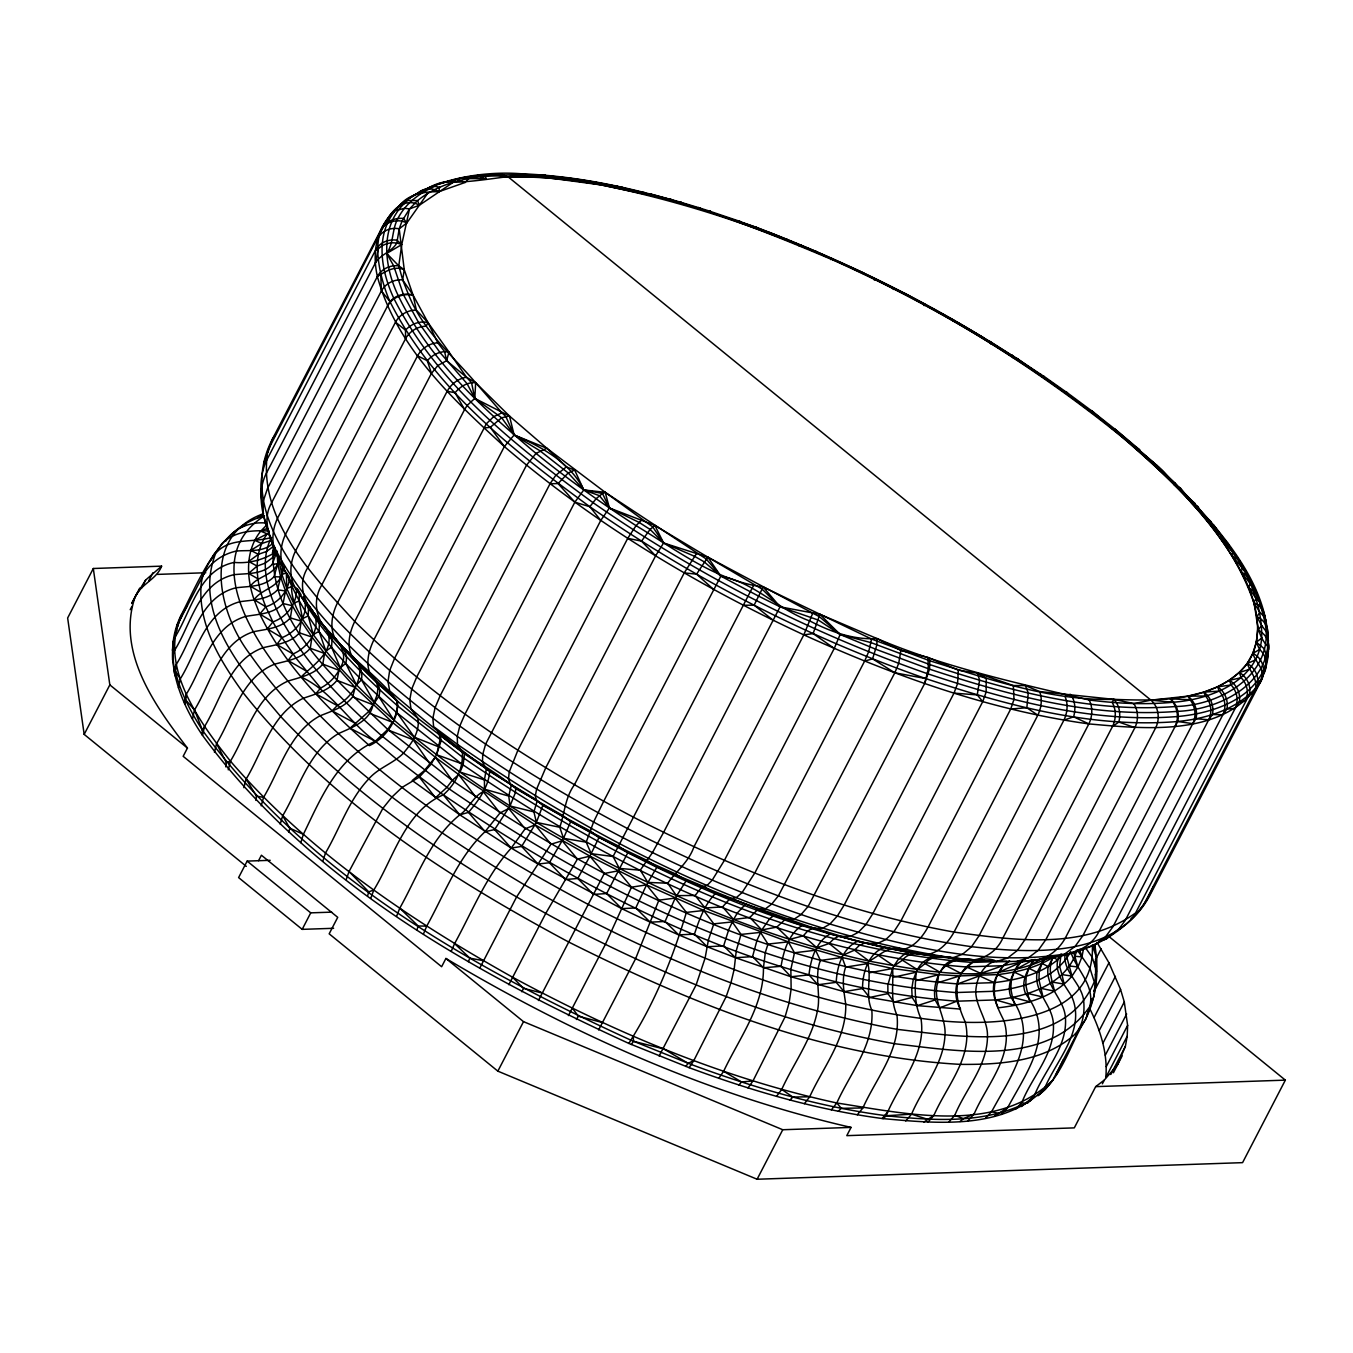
<?xml version="1.0" encoding="UTF-8"?>
<svg xmlns="http://www.w3.org/2000/svg" width="1353" height="1353" viewBox="0 0 1353 1353"><rect width="100%" height="100%" fill="white"/><g stroke="black" fill="none" stroke-linecap="round" stroke-linejoin="round"><path stroke-width="1.5" d="M1094.628 950.043L1094.645 944.36C1099.363 969.661 1096.911 996.163 1085.563 1019.418C1069.868 1044.516 1062.257 1076.92 1037.886 1095.71L1045.311 1089.317L1052.786 1080.168L1079.237 1029.143L1085.563 1019.418L1094.171 995.639L1096.556 957.772L1092.311 944.935C1096.167 1021.329 998.091 1025.946 943.819 1021.058C818.565 1008.577 699.704 960.782 588.234 904.43C477.913 845.828 370.35 776.25 287.935 681.1C252.656 639.563 199.838 556.776 264.478 515.848C218.949 527.907 200.379 577.866 181.065 615.327C161.328 654.869 179.019 700.6 202.003 734.594L202.51 735.356C307.926 879.349 469.542 970.473 628.891 1043.434L689.134 1067.669C751.591 1090.772 815.977 1109.731 882.139 1118.508L883.171 1118.627C936.817 1123.464 1002.945 1130.245 1044.431 1088.776C1056.304 1059.906 1086.273 1030.056 1071.779 996.586C1064.625 984.663 1051.416 969.441 1059.957 954.914M882.139 1118.508L887.839 1111.692C900.929 1081.96 926.467 1053.412 920.987 1018.657C914.121 1003.655 914.713 987.994 916.235 972.215C928.09 943.345 963.099 964.08 985.627 960.731C795.057 948.335 617.458 858.935 462.388 752.386L417.84 718.257L396.53 700.33C364.532 672.407 334.58 641.88 309.752 607.345M1041.539 1092.328L1052.786 1080.168C996.468 1134.677 905.901 1113.62 836.814 1102.983C722.992 1078.223 614.651 1032.525 512.516 977.187C409.046 919.228 308.383 851.595 230.433 761.147C197.724 720.016 152.179 657.981 187.407 605.62M741.918 223.414L738.941 221.148L757.832 227.913L756.276 227.456C874.427 273.661 988.772 332.161 1088.81 410.297L1092.412 411.38C1154.988 465.855 1225.886 521.277 1253.791 602.575C1257.394 617.78 1256.024 634.117 1267.457 646.024C1269.96 658.488 1264.835 671.189 1260.133 682.656C1223.653 737.486 1145.906 728.912 1088.861 723.906C989.72 710.257 894.604 675.993 803.817 634.861C696.694 584.986 594.238 523.611 504.365 446.558C452.342 399.05 396.395 346.774 377.369 276.502C359.188 193.885 459.174 168.854 520.99 173.759L521.954 173.776C630.684 178.292 733.901 218.036 832.974 260.013C950.922 312.881 1062.02 381.986 1159.183 467.377C1212.389 521.615 1293.603 598.618 1260.133 682.656L1150.287 894.57C1116.935 958.685 1032.711 953.527 971.589 946.694C850.699 929.629 735.795 883.661 627.555 828.577C520.144 771.87 416.335 704.473 332.686 615.547C291.859 569.528 239.092 503.688 272.241 439.454L382.087 227.541C395.955 202.899 421.815 187.932 448.638 181.403C468.087 174.977 488.23 174.436 508.356 177.04C539.441 176.262 570.476 179.492 601.053 184.904C794.177 224.141 975.141 317.414 1127.421 441.382C1171.072 479.216 1213.489 520.617 1241.276 571.862C1256.43 600.174 1267.068 639.005 1244.828 666.64C1212.305 702.427 1157.965 700.939 1113.739 699.349C1050.621 701.006 989.466 679.189 929.849 660.788L871.603 639.056L763.143 586.965C715.111 580.454 676.483 549.876 636.062 525.657C601.51 503.282 567.972 479.334 536.025 453.39C482.7 408.741 429.391 359.797 398.56 296.29C383.66 266.389 379.009 223.871 407.777 200.43L417.603 200.565C447.454 176.566 488.23 174.469 524.863 174.74L525.827 174.757C606.026 177.175 682.758 202.882 757.832 227.913C838.606 258.643 917.148 296.392 990.7 342.089L990.7 343.882M1095.135 961.509L1096.37 983.902L1093.917 991.309M289.441 576.987C289.271 590.635 278.65 602.812 265.831 606.77L259.793 614.042C284.84 666.133 326.749 707.67 369.42 745.621C385.757 738.061 399.321 719.136 397.427 701.108C379.314 677.43 353.522 660.754 334.546 637.618C317.82 625.458 310.75 603.658 321.608 585.274L431.455 373.36L437.814 365.547L446.659 360.693L448.976 351.983L428.022 322.623L413.071 295.089L402.67 279.902L398.78 265.848L401.74 244.589L409.502 208.92L417.603 200.565L419.329 205.25L406.83 222.974L399.203 228.809L396.835 243.05C391.575 252.047 380.683 254.212 375.441 262.854L265.594 474.768C255.734 496.213 264.139 520.059 271.209 541.014C282.777 573.892 304.137 602.051 326.141 628.621C337.455 650.116 313.592 664.509 301.059 676.99C331.502 690.859 348.584 721.927 375.305 741.258L396.615 759.202L441.179 793.332C594.17 898.595 769.045 986.658 956.774 1001.203L994.759 999.952C1027.096 996.806 1066.807 984.612 1077.123 949.823L1090.044 968.562L1094.239 981.872C1063.526 1054.951 959.192 1036.483 897.14 1029.345C765.054 1005.127 640.172 950.753 523.983 884.574C421.679 823.267 319.443 753.333 250.051 654.395C218.205 612.943 200.295 536.278 263.598 513.616L257.425 518.013M1067.027 953.594L1066.976 957.789L1072.016 976.071C1053.902 997.516 1024.965 1004.67 998.243 1007.816C990.751 992.324 993.829 970.744 1008.949 961.154M1049.64 957.417C993.542 984.815 927.837 971.995 869.116 961.12C782.169 941.637 698.824 908.353 619.353 868.406C539.035 827.275 462.049 778.787 393.605 719.762C364.261 693.954 336.39 666.166 313.236 634.591C301.871 618.558 289.052 601.611 291.927 580.775M1065.031 954.186C1062.849 972.706 1082.671 983.952 1083.787 1002.032C1084.802 1015.122 1082.197 1029.616 1070.883 1037.751C1039.983 1062.308 998.226 1064.693 960.342 1064.371C822.184 1056.828 691.079 1003.385 568.734 942.043C448.08 877.437 328.83 801.111 242.999 692.567C220.911 661.786 198.756 626.287 201.005 586.881C201.614 569.765 213.097 557.098 221.993 543.568C234.593 531.205 252.571 529.97 269.247 531.086M313.118 612.165L314.167 613.044C321.151 629.483 308.027 647.749 292.941 653.989L276.807 644.502L281.931 637.652C290.912 634.168 298.353 627.369 302.48 618.642L299.131 600.969L299.317 593.341L296.425 587.997C297.711 603.015 286.836 617.171 272.866 621.89L267.37 628.976L281.931 637.652L296.138 658.336L320.661 688.034L315.773 693.801L337.218 705.573C349.581 698.385 359.492 685.261 359.932 670.598C359.543 664.272 355.179 659.774 351.323 655.173C346.808 644.028 349.75 631.902 354.74 621.45L464.586 409.536L467.275 405.325L474.802 398.391L475.664 382.73C451.192 354.283 422.88 330.42 408.555 294.683L402.67 279.902L404.259 269.737L399.203 228.809L401.976 221.216L409.502 208.92L419.329 205.25L453.238 182.3C477.169 181.691 500.931 176.905 524.863 174.74L529.344 177.023L546.544 175.907L551.872 178.325L601.053 184.904L672.526 199.923L650.083 193.834L654.869 196.659M1062.409 954.947L1057.522 959.852L1053.141 957.264L1048.203 966.583C1044.584 986.134 1064.439 998.954 1065.437 1017.828C1067.568 1047.323 1044.195 1070.308 1034.115 1096.234L1027.603 1103.135M994.32 960.241C965.788 952.055 946.508 986.168 960.562 1009.101L917.385 1005.634L869.539 997.465L862.554 988.569C862.419 973.128 868.102 953.764 883.763 947.641L933.367 956.47M314.167 613.044L317.363 617.391L319.393 623.97L319.054 631.327L313.236 634.591L308.213 615.903L308.467 608.41L306.843 603.32M397.697 207.905C407.507 193.8 423.371 191.652 438.93 191.686L439.522 187.221L434.787 186.376C419.819 192.836 405.968 203.102 398.272 217.799C391.727 228.911 394.078 242.711 386.704 253.434L393.655 265.78L403.515 294.903L418.517 322.42L439.894 352.389L467.14 383.778L474.802 398.391L501.675 417.773L514.14 435.006L539.813 450.684L568.209 472.941L583.769 489.955L599.379 495.655L609.408 507.967L639.022 522.359L650.1 529.429L663.596 542.976L694.393 556.235L704.152 561.833L720.845 576.141L758.678 596.166L780.055 606.837L819.867 614.279L877.032 638.582L900.895 650.404L898.696 663.393L894.823 672.796L778.398 895.821L771.751 904.058L765.629 908.709L757.494 909.74L749.833 917.469L733.563 919.448L728.692 929.731L723.652 945.882L735.474 957.721L790.964 976.765L844.137 991.664L869.539 997.465L887.906 993.609L893.995 1002.133L912.142 997.398L917.385 1005.634L935.143 999.935C933.029 987.808 936.631 975.124 944.479 965.687C952.969 955.404 966.702 960.512 977.999 960.258M1089.994 1009.135C1100.429 1030.208 1107.938 1053.699 1105.807 1077.462L1127.201 1036.212L1127.624 1025.388L1124.292 1001.964L1120.555 989.415L1108.953 962.812L1097.063 942.449M1047.831 957.163L1043.248 960.918L1037.142 972.266C1033.354 991.749 1052.651 1005.093 1053.378 1024.001C1055.171 1053.513 1032.051 1076.548 1021.853 1102.526L1015.41 1109.375M263.057 506.614C259.641 492.221 260.047 475.901 265.729 462.033L375.576 250.119C379.635 242.542 388.717 238.737 397.038 240.242L401.74 244.589L386.704 253.434L398.78 265.848L404.259 269.737L413.071 295.089L416.386 310.141L428.022 322.623L437.797 342.799L444.579 351.611L446.659 360.693L466.497 377.25L475.664 382.73L509.489 416.031L514.14 435.006L504.365 446.558L394.518 658.471L389.664 670.581L387.99 681.692L389.664 690.859C422.373 718.917 455.217 745.757 489.668 771.464C488.585 787.175 478.336 800.807 468.442 812.409L459.8 814.844C430.288 838.691 417.756 876.186 399.761 908.184L396.683 916.099M281.931 637.652L272.866 621.89L259.793 614.042L254.11 599.751C261.501 589.045 277.416 588.098 281.914 574.484L286.379 572.826C307.672 629.382 352.558 672.864 396.53 712.507L461.001 763.464C610.744 866.478 781.916 952.681 965.653 966.905L1002.827 965.704L1033.168 959.903C1027.722 970.591 1020.162 981.618 1025.76 994.032C1056.49 1033.489 1027.384 1070.815 1007.714 1107.6L1001.355 1114.432M265.831 606.77C256.241 583.938 251.962 555.288 267.184 533.826L260.706 531.188C245.164 550.485 246.347 577.494 254.11 599.751L265.831 606.77L272.866 621.89M172.541 659.926L172.964 642.455L174.571 637.906C191.314 611.556 198.417 569.867 234.137 562.425C249.933 563.795 264.173 559.533 276.993 551.297L272.071 558.011L265.256 563.102L257.121 566.095L248.681 561.444L258.389 554.324L266.507 551.483L273.323 546.494C267.793 623.327 337.895 680.999 387.753 729.453L452.223 780.41C601.967 883.424 773.121 969.627 956.859 983.851L994.049 982.633C1016.458 980.062 1039.831 974.65 1057.522 959.852M282.523 563.964L281.914 574.484L286.785 588.521L293.652 603.269L299.131 600.969M431.455 373.36L427.311 360.727C432.571 354.587 440.79 350.444 448.976 351.983L466.497 377.25L471.554 382.696L474.802 398.391L509.489 416.031L546.866 448.266L605.214 492.323L706.232 558.992L720.845 576.141C755.092 582.686 778.093 609.713 810.058 621.078C830.81 631.8 853.337 640.003 877.032 638.582C945.206 667.435 1017.524 683.265 1089.182 699.991C1116.918 703.492 1145.01 704.913 1172.882 702.258C1210.36 699.569 1258.205 681.388 1261.689 638.075C1262.873 585.105 1227.222 538.629 1191.519 503.012L1192.23 501.067L1158.523 467.106L1115.21 429.375L1112.454 428.918M1268.471 641.221L1265.681 619.945L1263.381 615.835L1259.44 601.645L1248.701 576.852L1239.077 560.108L1231.856 555.457L1232.583 552.109L1220.372 538.46L1220.93 535.517L1206.91 520.939L1207.468 518.487L1210.377 520.922L1212.237 524.22L1192.23 501.067L1174.286 484.746L1175.317 483.376L1155.31 466.244L1156.781 465.466L1160.603 470.235M1268.522 650.742L1267.169 658.573M863.502 274.118L863.569 272.9L815.622 251.354L769.688 232.547L767.827 233.409M174.452 673.49L172.812 655.173L174.419 650.641C191.179 624.105 198.451 582.754 233.984 574.687C247.092 573.249 262.228 574.754 272.241 564.387L277.788 563.694L279.073 561.224L278.803 557.098M177.581 626.693L181.065 615.327M174.977 675.823L176.364 664.289C193.107 637.551 200.548 596.588 235.862 587.828C248.969 586.103 264.072 587.134 273.982 576.699L277.788 563.694L277.128 553.36M320.661 688.034C329.202 683.62 336.119 676.466 340.296 667.824L331.586 647.191L332.026 639.952L330.166 633.576L319.426 620.351M382.087 227.541C388.429 221.013 398.56 218.645 406.83 222.974L403.363 218.357C362.621 216.717 380.294 280.95 390.239 302.142C433.958 388.785 513.142 450.549 589.84 506.715C693.294 578.78 806.54 636.925 925.57 678.513L926.72 678.918C1007.072 705.42 1091.465 728.404 1176.839 721.589C1207.806 718.595 1240.752 708.515 1260.133 682.656C1266.493 672.813 1263.99 658.657 1252.844 653.398L1256.345 642.185L1257.681 629.94L1261.825 625.695L1256.819 616.697L1259.947 612.469L1253.791 602.575L1256.058 598.415L1248.599 587.591L1250.189 583.633L1241.276 571.862L1242.342 568.175L1231.856 555.457M1266.543 627.623L1265.681 619.945M1264.615 619.843C1265.782 612.385 1260.607 605.214 1253.791 602.575M178.444 687.899L180.355 678.766C197.132 651.858 204.709 611.285 239.718 601.764C252.791 599.717 267.826 600.258 277.602 589.773L280.629 576.953L277.788 563.694C272.477 575.921 257.611 576.04 250.356 586.187L260.841 592.394M887.906 993.609L887.856 985.052L892.574 968.511L893.859 966.025L902.451 960.224L917.52 969.729L924.978 963.59L939.963 972.198C948.165 960.579 961.594 956.334 975.31 960.309C1001.051 962.203 1027.079 962.254 1052.566 957.653C1088.488 951.497 1122.618 934.365 1143.945 904.278L1253.791 692.364C1261.639 683.214 1257.427 668.805 1247.195 663.528L1252.844 653.398L1259.542 649.508C1266.814 655.495 1268.116 666.234 1263.533 674.284M1023.477 959.953L1018.775 963.353C1012.805 973.805 1006.108 985.221 1011.063 997.567C1040.271 1037.531 1011.351 1074.722 991.783 1111.439L985.508 1118.238M184.465 703.053L186.426 694.004C203.187 666.928 210.916 626.811 245.553 616.444C258.558 614.076 273.458 614.059 283.065 603.523L285.5 590.99L280.629 576.953L273.982 576.699M184.921 704.05L186.426 694.004M383.474 226.526L267.945 450.245C256.36 518.656 312.458 575.143 354.74 621.45C436.021 701.564 532.794 764.276 633.458 817.178C734.713 868.947 841.752 911.854 954.051 932.082C1013.701 940.149 1083.533 950.601 1135.607 912.903L1249.546 694.14C1251.204 685.667 1246.79 676.804 1239.399 672.492L1229.522 680.288L1217.615 686.834L1203.73 692.127L1187.934 696.119L1150.963 700.161L1133.865 703.594L1113.739 699.349L1039.662 691.552L1025.32 685.582L1013.363 685.548L977.644 673.236L958.33 670.124L927.955 657.473L900.895 650.404M172.44 650.404L173.776 641.39M862.554 988.569L844.137 991.664L836.205 982.329C836.915 967.006 842.344 948.25 857.413 941.384L909.131 952.681L956.368 959.006M192.498 718.9L194.494 709.936C211.271 682.69 219.152 643.081 253.315 631.783C266.237 629.06 280.95 628.485 290.354 617.898L292.366 605.738L285.5 590.99L277.602 589.773M345.742 663.376L340.296 667.824C349.937 652.636 336.593 638.768 326.141 628.621C335.443 646.7 365.259 656.746 361.488 679.832L356.448 684.939L345.742 663.376C348.888 652.856 340.871 644.84 334.546 637.618C329.642 626.371 332.178 613.907 337.303 603.201L447.15 391.288C451.124 384.083 458.244 378.451 466.497 377.25M1239.28 702.241C1240.955 693.768 1236.828 684.804 1229.522 680.288L1241.124 677.752C1247.162 683.688 1249.293 693.294 1245.453 700.989L1239.28 702.241L1235.12 708.448L1125.273 920.361L1117.223 931.304M1048.203 966.583L1041.962 963.404L1039.273 971.319L1038.935 979.893L1040.981 988.383L1054.494 991.14C1051.991 980.029 1047.222 968.19 1053.141 957.264C1036.483 967.767 1016.966 972.283 997.618 974.617C987.927 989.601 997.144 1006.97 1004.044 1020.906C1014.53 1055.34 986.692 1084.616 974.109 1114.026L967.936 1120.825M1226.9 709.057C1228.609 700.617 1224.786 691.569 1217.615 686.834L1231.112 684.99C1236.997 691.112 1238.959 700.736 1235.12 708.448L1226.9 709.057L1222.858 714.739L1113.012 926.636L1105.012 937.561L1094.188 945.273L1083.33 948.538M202.003 734.594L202.409 730.146L204.557 726.493C221.351 699.095 229.367 660.01 263.006 647.732C275.775 644.637 290.252 643.453 299.436 632.849L301.212 621.128L292.366 605.738L283.065 603.523M202.51 735.356L204.557 726.493M1212.44 714.553C1214.199 706.181 1210.749 697.066 1203.73 692.127L1219.205 691.095C1224.939 697.387 1226.681 707.027 1222.858 714.739L1212.44 714.553L1208.719 719.796L1098.89 931.71C1088.962 951.345 1065.132 956.182 1045.311 957.298M214.45 752.369L216.565 743.592C233.342 716.041 241.544 677.515 274.574 664.188C287.157 660.721 301.33 658.894 310.277 648.273L311.968 637.06L301.212 621.128L290.354 617.898M1196.018 718.714C1197.828 710.426 1194.784 701.26 1187.934 696.119L1205.489 696.017C1211.036 702.495 1212.542 712.101 1208.719 719.796L1196.018 718.714L1192.788 723.635L1082.941 935.549L1075.077 946.44L1064.642 954.034C985.458 966.431 905.529 946.305 829.93 924.031C737.453 894.807 648.78 854.217 564.793 805.847C487.266 760.487 412.834 708.651 348.871 645.28C323.232 619.234 299.148 591.244 280.984 559.398C271.429 542.333 260.689 522.004 271.53 502.893L381.377 290.98C385.47 283.42 394.197 279.107 402.67 279.902M225.833 766.914L226.323 762.585L216.565 743.592M836.205 982.329L817.905 984.764L808.993 974.887C810.565 959.717 815.808 941.587 830.218 933.959L883.763 947.641M228.251 769.84L230.433 761.147C247.21 733.461 255.599 695.51 287.935 681.1C300.298 677.227 314.133 674.741 322.792 664.12L324.585 653.482L311.968 637.06L299.436 632.849M1009.998 980.299L997.618 974.617L959.801 975.902C953.561 991.478 958.651 1007.748 965.332 1022.225C973.484 1056.896 946.728 1085.799 933.891 1115.396L927.938 1122.178M1261.825 625.695L1267.609 633.424C1273.444 683.299 1219.493 709.919 1177.009 711.39C1092.514 718.122 1009 695.391 929.494 669.143L875.915 649.305L840.145 634.489L819.478 616.731L707.822 557.148L663.596 542.976L652.721 526.909L605.214 492.323L602.491 493.456L583.769 489.955L574.67 470.066L566.332 466.937L555.762 475.326L550.045 483.748L440.199 695.662L435.125 707.568L432.859 718.223L433.62 726.629L457.5 744.404L462.388 752.386C463.284 768.808 455.606 784.047 443.31 794.871C405.037 810.988 393.672 857.768 373.834 889.97L370.874 897.969M871.603 639.056L868.677 651.74L864.635 661.093L754.788 873.006L742.087 892.557L736.573 897.428L729.656 898.95L722.587 906.899L705.065 907.998L695.154 895.466L676.432 895.635L667.689 883.221L647.816 882.41L640.273 870.216L619.353 868.406L613.061 856.517L591.21 853.675L586.187 842.175L593.561 822.066L603.675 801.297L720.845 576.141L707.822 557.148L654.886 525.421L609.408 507.967L602.491 493.456L596.081 498.733L589.84 506.715L574.839 502.183L558.062 483.562L550.045 483.748M310.277 648.273L324.585 653.482L355.162 687.409L392.319 722.231L387.753 729.453L375.305 741.258L350.038 728.202L368.32 711.915L378.739 696.491C382.155 687.07 375.474 679.527 369.724 672.948C365.648 661.888 369.014 650.133 373.851 639.901L486.37 423.743L493.693 416.639L501.963 412.851L505.751 416.352L514.14 435.006C541.369 446.744 570.171 462.269 583.769 489.955L605.214 492.323L609.408 507.967L600.783 520.398L485.659 744.082L482.75 754.264L482.48 761.942L486.319 769.197L484.425 779.903L484.509 789.188L508.762 796.071L510.013 805.982L494.572 829.609L485.084 831.638C457.737 857.498 444.63 893.91 426.736 926.095L423.489 933.908M346.199 879.619L349.04 871.535L382.899 808.316L392.049 796.951L402.129 787.378L419.312 777.096L430.829 764.513L436.579 754.737L439.962 740.429L439.522 735.372L437.323 732.108C460.764 754.162 491.291 767.574 515.797 788.681L515.256 793.027L510.013 805.982L533.911 811.885L536.397 822.387L521.615 846.42L511.214 848.06C486.217 875.865 472.349 911.262 454.591 943.616L451.209 951.328M1177.685 721.504C1179.545 713.319 1176.941 704.135 1170.311 698.791L1190.031 699.738C1195.342 706.384 1196.576 715.974 1192.788 723.635L1177.685 721.504L1065.268 938.136C1058.486 950.195 1045.937 960.765 1031.476 959.92M243.861 787.683L246.128 779.091C262.905 751.253 271.496 713.927 303.055 698.368C315.148 694.072 328.593 690.909 336.965 680.322L339.011 670.293L322.792 664.12M937.578 982.785L938.678 974.684L959.801 975.902L937.578 982.785C932.352 1001.051 946.474 1017.202 944.969 1035.451C943.413 1064.777 922.543 1088.066 911.55 1114.179L905.715 1120.977M255.869 800.401L256.495 796.207L246.128 779.091M261.197 805.813L263.581 797.323C280.325 769.35 289.17 732.666 319.832 715.923C331.586 711.086 344.643 707.382 352.71 696.778L355.162 687.409L336.965 680.322M808.993 974.887L790.964 976.765L781.07 966.313C783.472 951.277 788.63 933.841 802.295 925.367L816.028 928.412L857.413 941.384M280.206 824.163L282.676 815.774C299.368 787.649 308.535 751.659 338.233 733.698C351.712 727.542 369.859 721.437 372.971 704.761L352.71 696.778M1112.555 726.392L1118.83 722.079C1120.825 714.299 1119.624 705.217 1113.739 699.349L1112.183 702.41C1116.343 709.699 1116.208 718.917 1112.555 726.392L1002.725 938.305C993.948 957.755 972.046 964.554 952.478 957.907C942.94 956.892 931.76 954.964 924.978 963.59M131.698 603.506L135.131 596.91C116.087 652.214 155.409 706.3 187.441 748.057L183.162 756.31L441.636 966.718L445.915 958.465C571.93 1033.523 707.67 1094.662 851.071 1127.404L846.792 1135.657L1074.299 1127.878L1095.676 1086.628L1104.319 1080.066L1117.578 1064.676L1125.375 1046.376L1127.201 1036.212M369.961 713.437L392.319 722.231L435.294 757.223L458.701 774.542L535.111 824.873L589.925 856.145L646.531 884.879L703.78 910.484L788.325 941.857L842.124 957.501L892.574 968.511C893.741 984.105 889.97 999.85 896.954 1015.071C900.963 1049.776 876.101 1078.155 862.893 1107.955L857.312 1114.787M288.95 832.18L289.711 828.121L282.676 815.774M924.657 683.502L928.344 668.754L927.955 657.473L929.849 660.788L929.494 669.143L924.657 683.502L808.113 906.476L801.077 914.56L794.363 919.008L785.011 919.6L776.757 927.126L761.79 929.934L757.004 940.234L752.572 956.622L763.447 967.75C763.87 1006.074 739.245 1038.174 723.635 1071.288L718.815 1078.307M1083.702 947.641L1081.96 956.859L1077.952 966.955L1072.016 976.071L1061.919 974.6L1059.602 966.296L1061.073 953.899M1091.702 998.818L1089.858 1008.645L1087.017 1014.107M1265.156 667.942L1261.503 677.498M1267.017 658.048L1268.184 651.909M375.441 262.854L378.18 249.003C384.151 242.762 393.892 241.122 401.74 244.589M300.789 842.665L303.36 834.344C320.932 798.371 336.66 758.729 375.305 741.258M804.409 1103.693L809.703 1096.793C823.216 1066.908 846.589 1038.8 845.743 1004.315C844.018 991.986 841.397 979.234 845.659 967.091L867.831 963.59C871.789 978.794 864.838 994.861 871.839 1010.285C874.292 1044.905 850.158 1073.132 836.814 1102.983L831.368 1109.849M1063.898 720.168L1073.622 716.819C1075.703 709.344 1075.483 700.499 1070.291 694.309L1064.963 696.372C1068.329 703.932 1067.466 712.828 1063.898 720.168L954.051 932.082C948.385 942.178 940.183 951.582 928.446 954.322C919.313 953.239 908.709 951.835 902.451 960.224M489.668 771.464L536.278 799.691L542.824 805.492L536.397 822.387L559.77 827.292L563.508 838.319L549.386 862.74L538.054 864.043L511.214 848.06L459.8 814.844L412.242 780.478L424.335 770.584L435.294 757.223L452.223 780.41L446.913 787.361L435.497 797.763L419.312 777.096M322.809 861.168L325.515 852.965C339.992 828.307 348.905 799.758 368.946 778.702C378.485 767.895 392.793 763.65 402.94 753.689C411.177 744.082 420.394 731.669 417.84 718.257L410.974 708.769L409.756 699.975L411.718 689.1L416.673 677.092L526.52 465.178L536.025 453.39L546.866 448.266L566.332 466.937M174.571 637.906L172.727 645.618L174.419 650.641M776.757 927.126L789.611 939.388L803.259 935.819L816.857 947.76L829.186 943.498L843.409 955.015L854.436 950.161L869.116 961.12C880.279 955.336 889.141 944.293 903.33 949.518C914.729 946.491 922.408 936.969 927.972 927.109L1037.819 715.196L1026.859 707.754L1028.263 692.939L1025.32 685.582M748.006 1087.897L752.995 1080.912L785.112 1016.796L789.12 1002.759L791.133 989.026L790.862 969.425L794.465 952.766L815.571 950.229L820.408 960.444C814.032 976.866 821.17 994.32 817.364 1011.131C811.715 1039.645 793.534 1063.39 781.73 1089.436L776.588 1096.37M367.661 895.652L368.743 891.847L373.834 889.97M982.735 701.649L977.255 694.901L979.572 680.339L977.644 673.236L986.219 678.394L986.151 692.076L982.735 701.649L872.888 913.563L865.937 924.539L858.174 932.403L850.293 936.479L838.572 936.344L833.837 938.779L829.186 943.498M812.578 613.586L803.817 634.861L693.971 846.775C688.762 861.912 676.432 871.044 667.689 883.221M752.572 956.622L735.474 957.721L707.179 946.745L694.444 934.145C699.213 919.634 704.71 904.278 715.669 893.217L830.218 933.959M568.412 1015.596L605.349 944.445L631.496 887.162L646.531 884.879L658.894 900.168L675.147 898.104L686.377 912.412L703.78 910.484L713.809 923.845L732.277 921.934L741.038 934.416L760.521 932.403L767.98 944.073L765.341 952.411L763.447 967.75L781.07 966.313M515.797 788.681L563.136 815.673L570.611 821.795L563.508 838.319L586.187 842.175M508.762 796.071L511.18 785.704L508.44 779.193L509.252 771.87L517.895 750.222L627.741 538.308L636.062 525.657L641.745 519.907M267.894 452.511L272.241 439.454L275.403 434.601M1095.287 974.904L1096.522 971.217M284.502 566.789L281.914 574.484L279.073 561.224M416.978 929.663L418.246 926.01L399.761 908.184M741.038 934.416L736.269 950.685L734.138 969.458L730.941 982.785L726.189 996.569L693.801 1060.6L689.134 1067.669M176.364 664.289L174.757 668.805C179.661 690.909 190.283 711.204 202.409 730.146L202.916 730.924C308.755 875.476 471.013 966.972 631.005 1040.22L691.484 1064.574C754.213 1087.761 818.853 1106.788 885.268 1115.599L886.3 1115.735C934.5 1120.774 987.369 1124.444 1031.324 1100.158M269.822 540.845C258.592 568.48 270.16 598.922 283.69 623.496C308.653 667.012 344.575 702.985 381.901 735.981L446.913 787.361C597.925 891.255 770.534 978.185 955.827 992.544L993.322 991.309C1022.259 988.096 1055.78 979.217 1070.713 951.649C1076.481 970.202 1094.949 984.815 1089.892 1006.378C1047.831 1067.737 957.45 1050.892 894.536 1043.721C782.711 1023.595 676.145 980.857 575.329 929.325C467.918 872.617 364.109 805.221 280.46 716.278C243.641 672.745 192.041 614.414 215.685 553.242C230.382 536.701 252.977 543.365 271.463 537.378L269.822 540.845L261.755 543.551L250.762 550.4L258.389 554.324M177.767 623.445L174.875 635.521L176.82 630.109M272.241 564.387L276.993 551.297M533.911 811.885L536.887 801.872L535.281 796.071L536.634 789.087L545.766 767.743L655.613 555.829L663.596 542.976L654.886 525.421L650.1 529.429L641.508 541.149L627.741 538.308M723.652 945.882L707.179 946.745L678.699 934.872L665.101 921.478L675.147 898.104L686.326 880.532C725.326 895.128 762.991 912.091 802.295 925.367M924.15 305.643L924.606 303.884L923.879 304.763M1175.114 726.223C1179.748 717.141 1177.009 706.08 1170.311 698.791M713.809 923.845L708.431 939.878L705.082 958.178L696.135 984.899L659.114 1056.033M893.859 289.052L894.248 288.003L893.234 289.474M883.171 1118.627L886.3 1115.735L887.839 1111.692M299.317 593.341C324.28 636.857 360.202 672.83 397.528 705.826L462.54 757.223C613.552 861.117 786.161 948.03 971.454 962.389L978.912 960.275L996.823 961.476L1007.748 957.924L1017.439 950.381L1025.067 939.523L1134.913 727.61C1138.583 720.067 1138.363 710.731 1133.865 703.594M864.635 661.093L872.584 658.86L876.862 644.958L877.032 638.582M263.632 463.233L267.184 454.304M583.769 489.955L574.839 502.183L464.992 714.096L459.817 725.935L457.246 736.353L457.5 744.404C605.383 847.638 772.986 930.001 952.478 957.907L962.49 954.288L971.589 946.694L979.014 935.819L1088.861 723.906C1092.463 716.498 1092.953 707.433 1089.182 699.991M1063.407 1059.67L1056.304 1074.4L1057.978 1070.883M1153.855 885.589C1148.798 897.851 1141.053 910.163 1131.007 918.721M686.377 912.412C673.49 955.59 657 997.482 633.238 1036.212L628.891 1043.434M468.392 961.679L469.863 958.144L454.591 943.616M1037.819 715.196C1041.336 707.923 1042.554 699.23 1039.662 691.552M559.77 827.292C564.675 813.119 565.03 797.78 574.399 784.791L684.246 572.894L696.575 553.462M854.436 950.161L859.307 945.493L864.381 943.142L877.234 943.565L885.691 939.642L893.792 931.879L900.878 920.919L1010.725 709.006L1013.989 699.4L1013.363 685.548M479.689 968.291L516.525 897.09L550.975 844.221L562.222 840.788L577.41 859.121L589.925 856.145L598.99 837.541L590.584 831.148L542.824 805.492M521.615 846.42L538.054 864.043L621.687 908.641L635.775 907.931L646.531 884.879L657 866.985L703.763 886.503L715.669 893.217M803.259 935.819L807.69 931.033L812.071 928.479L822.624 928.276L829.93 924.031L837.338 916.049L844.171 905.039L954 693.125L957.569 683.603L958.33 670.124M658.894 900.168L635.572 958.787L598.618 1029.937M803.817 634.861L813.136 633.576L819.867 614.279L840.145 634.489L871.18 642.675L929.985 664.644C1008.831 690.656 1091.651 713.2 1175.436 706.52C1223.416 705.522 1279.701 670.953 1263.381 615.835L1259.947 612.469M272.359 552.887L274.879 547.288M508.813 984.713L545.682 913.512L577.41 859.121M695.154 895.466L701.632 887.264L707.315 885.234L712.236 880.093L724.413 860.339L834.26 648.425L840.145 634.489L818.514 620.148L780.055 606.837L762.128 589.13L707.822 557.148L696.592 574.162L684.246 572.894M521.835 991.766L523.51 988.35L512.516 977.187M549.386 862.74L565.503 879.518L577.782 878.486L593.426 894.401L606.618 893.572L627.843 852.627L675.215 873.784L686.326 880.532M640.273 870.216L652.467 852.593L663.596 832.366L780.055 606.837L763.143 586.965L754.128 605.163L743.304 605.265M161.616 566.146L145.667 580.031L135.435 596.352C141.49 583.718 156.745 579.169 161.616 566.146L93.306 568.497L67.65 618L84.174 734.391L246.314 866.377M130.209 609.696L131.917 606.398M141.405 588.284L145.667 580.031M148.695 580.961L152.974 572.708M84.174 734.391L109.83 684.889L93.306 568.497M176.786 626.118L206.299 569.173M211.017 560.057L213.842 554.595L218.019 550.282M385.504 223.448C390.628 210.645 404.953 196.675 419.329 205.25L427.633 193.327M398.78 265.848C390.341 264.799 381.461 268.926 377.369 276.502L267.522 488.416L263.209 501.253L263.159 514.529L267.353 527.078M387.432 306.218C392.252 297.102 403.262 293.161 413.071 295.089C403.414 292.011 391.254 296.476 387.432 306.218L277.585 518.131C271.615 530.731 270.549 546.984 279.276 558.552M416.386 310.141C407.896 309.938 399.592 314.674 395.516 322.149L285.669 534.063C279.361 547.119 278.346 564.522 288.629 575.82M405.562 338.707L405.511 330.183C411.024 323.976 419.819 320.509 428.022 322.623L426.144 326.208C417.671 326.31 409.621 331.282 405.562 338.707L295.732 550.603C288.646 564.607 288.561 583.329 300.637 594.61M437.797 342.799C429.375 343.239 421.595 348.448 417.57 355.788L307.723 567.702C293.263 591.193 311.782 613.044 327.105 629.872M270.194 860.305L247.142 861.1L238.602 877.59L302.193 929.359L333.616 928.293M258.558 860.711L261.417 855.214L337.726 917.334L329.168 933.824L497.853 1071.153L757.105 1179.241L1242.578 1162.65L1285.35 1080.134L1109.037 936.614M302.193 929.359L310.733 912.852L331.688 912.142M497.853 1071.153L523.51 1021.65L445.915 958.465M538.426 1000.51L604.284 873.463L618.067 870.875L631.496 887.162M613.061 856.517L753.875 584.885M757.105 1179.241L782.761 1129.738L851.071 1127.404M948.707 1122.127L954.778 1115.346C965.484 1089.266 987.233 1066.079 987.47 1036.601C988.062 1020.703 976.646 1008.019 975.733 992.51C976.02 980.113 981.99 965.281 994.759 961.306M1095.304 960.089L1101.139 948.842M1094.374 990.937L1108.953 962.812M1257.613 685.007L1259.558 681.252M1094.053 1017.591L1115.43 976.342M1099.177 1030.665L1120.555 989.415M1102.915 1043.214L1124.292 1001.964M1105.283 1055.222L1126.66 1013.972M1106.247 1066.654L1127.624 1025.388M1102.374 1083.821L1104.319 1080.066M1110.796 1074.502L1125.375 1046.376M1113.418 1072.743L1122.161 1055.881M131.765 603.387L139.714 588.098M953.425 321.151L954.863 320.915L904.853 293.432M577.782 878.486L589.925 856.145L604.284 873.463M576.429 1019.485L578.34 1016.188L572.437 1008.239M1257.647 684.804L1261.74 678.073C1264.463 668.162 1255.212 661.938 1252.844 653.398M550.975 844.221L535.111 824.873L525.133 828.831L511.214 848.06L494.572 829.609M179.459 619.911L181.556 616.68M631.361 1044.499L633.492 1041.286L633.238 1036.212M525.133 828.831L508.728 808.468L499.984 813.018L485.084 831.638L468.442 812.409M377.791 238.331C381.817 230.771 390.949 227.084 399.203 228.809M499.984 813.018L483.224 791.657C472.907 796.697 469.153 808.485 459.8 814.844L443.31 794.871M1035.011 959.345L1030.225 965.873L1040.694 958.837M225.663 541.285C234.137 527.788 251.032 521.345 266.541 523.104M203.221 575.093C210.239 562.645 222.399 554.155 236.268 551.077C248.462 549.842 262.871 552.734 272.663 543.483M292.941 653.989L288.054 660.518L305.879 670.8M685.819 1066.435L688.153 1063.323L693.801 1060.6M558.062 483.562L568.209 472.941L574.67 470.066M874.258 280.02L875.611 278.718M738.958 1085.021L741.512 1081.977L752.995 1080.912M1007.004 961.29L972.35 962.406L961.087 973.433L946.373 965.839M1241.124 677.752L1239.399 672.492L1247.195 663.528L1255.381 659.96M483.697 427.988L490.26 427.345L501.675 417.773L509.489 416.031M418.094 192.989C423.658 187.678 432.622 187.729 438.93 191.686L465.195 182.435L468.696 178.579L485.879 178.765L485.845 176.059M790.051 1100.023L792.807 1097.046L809.703 1096.793M447.15 391.288L455.082 392.725C460.054 386.687 467.58 381.901 475.664 382.73L501.963 412.851M337.218 705.573L332.128 710.9L355.45 723.348M388.412 217.833L393.977 212.083M267.234 524.457L260.706 531.188L267.691 528.194M1120.504 927.532L1106.247 939.1L1098.856 941.35M838.336 1111.27L841.295 1108.327L862.893 1107.955M452.223 780.41L458.701 774.542L475.647 796.849M923.913 1122.06L933.891 1115.396M377.369 276.502C385.317 271.716 394.366 265.273 404.259 269.737M257.121 566.095L248.546 573.401L257.933 578.813M960.021 1121.519L963.471 1118.627L974.109 1114.026M1021.447 1106.551L1034.115 1096.234M994.151 1116.377L1007.714 1107.6M830.573 259.573L831.892 258.491L832.974 260.013M744.877 904.954L737.47 912.785L733.563 919.448L722.587 906.899M422.102 191.551C430.998 186.071 442.414 179.932 453.238 182.3M1259.542 649.508L1256.345 642.185L1261.689 638.075M1009.71 961.087L1003.588 965.619L998.903 972.13L1018.775 963.353M1024.864 959.683L1020.145 963.099L1015.426 969.627L1033.168 959.903M773.798 915.693L769.908 918.399L761.79 929.934L749.833 917.469M331.586 647.191L325.87 651.013L319.054 631.327M799.133 245.992L800.722 245.028L802.43 246.804M409.874 197.826L416.859 193.969M267.184 533.826L254.77 540.287L261.755 543.551M240.58 527.569L245.806 524.879M308.213 615.903L302.48 618.642L305.135 611.099L305.372 603.556L303.14 596.707M493.777 175.298L500.525 173.81L508.356 177.04L1150.963 700.161C1158.608 706.807 1160.197 718.646 1155.8 727.559L1045.954 939.472L1038.241 950.33L1028.28 957.873L1016.932 961.425M375.576 250.119L378.18 249.003M474.615 176.6L477.288 175.484L500.509 174.165M469.187 177.632L477.558 175.552L485.879 178.765M1249.546 694.14L1253.791 692.364C1259.964 681.794 1250.696 672.695 1247.195 663.528M457.06 179.171L464.265 177.632L468.696 178.579M439.843 183.568L456.451 179.306L465.195 182.435M909.131 952.681L903.483 954.897L898.24 959.497L893.859 966.025L878.909 955.742M956.774 1001.203L939.608 1007.951L935.143 999.935M982.346 338.132L984.375 338.25L956.419 321.794M291.842 586.576L286.785 588.521L286.379 572.826M957.755 983.885L979.471 975.885L994.049 982.633M1067.906 953.966L1081.521 949.079M226.323 762.585L230.433 761.147M1002.827 965.704L980.756 973.416L966.532 966.938M1239.399 672.492L1249.225 669.397M916.184 980.536L938.678 974.684L892.574 968.511L870.114 972.672M676.365 202.341L678.986 201.732L700.397 208.193L698.266 207.55L710.697 211.474L712.253 213.334M893.656 977.17L916.235 972.215L913.174 980.147L911.77 988.789L912.142 997.398M447.775 181.437L455.69 179.746M1010.488 355.636L1012.145 355.298L1044.431 376.81L1037.7 373.546L1016.999 358.41L1017.997 359.255M639.749 192.498L645.364 192.769L627.437 190.147L616.139 185.919M820.408 960.444L842.124 957.501L845.659 967.091M767.98 944.073L788.325 941.857L794.465 952.766M1156.781 465.466L1134.66 447.606L1136.706 447.437M1010.725 709.006L1026.859 707.754M1037.7 373.546L1040.88 374.409L1041.32 376.472M886.3 1115.735L911.55 1114.179L927.211 1119.168M665.101 921.478L650.15 922.154L621.687 908.641L606.618 893.572M694.444 934.145L678.699 934.872L650.15 922.154L635.775 907.931M157.337 574.399L205.791 572.742M1095.676 1086.628L1285.35 1080.134M508.356 177.04C546.071 175.755 582.483 180.406 619.082 186.782M418.246 926.01L426.736 926.095M1063.847 391.795L1066.079 391.863L1093.072 411.904L1095.051 415.134M523.746 174.469L537.192 175.213M954 693.125L977.255 694.901M1073.589 952.224L1074.823 956.267L1081.96 956.859L1079.457 949.282M1150.963 700.161L1172.882 702.258M545.073 175.907L550.891 176.533M558.654 177.361L569.545 178.325M1069.394 965.991L1077.952 966.955L1074.823 956.267M409.502 208.92L404.479 208.277L395.008 210.848C374.696 236.031 381.343 271.716 394.027 298.759C437.577 385.047 516.44 446.575 592.834 502.504C695.865 574.281 808.671 632.189 927.228 673.625L928.378 674.014C1008.391 700.414 1092.463 723.314 1177.499 716.532C1213.759 713.319 1259.169 698.216 1267.473 657.778L1264.091 648.645L1256.345 642.185M569.714 178.799L573.604 179.391M577.477 179.983L581.367 180.575M256.495 796.207L263.581 797.323M590.263 181.995L587.202 181.471L593.764 181.945M1052.431 982.075L1064.185 984.138L1061.919 974.6M925.57 678.513L894.823 672.796L872.584 658.86M469.863 958.144L483.241 960.681M593.73 182.638L597.586 183.399M815.622 251.354L816.603 251.557M1134.66 447.606L1137.653 448.266M1037.142 972.266L1028.957 968.359L1026.217 976.274L1025.777 984.899L1027.637 993.457L1043.011 997.026L1040.981 988.383M523.51 988.35L542.299 993.068M633.492 1041.286L663.63 1048.879L688.153 1063.323M520.99 173.759L529.344 177.023M1024.39 976.832L1014.141 972.097L1011.367 980.029L1010.792 988.688L1012.467 997.296L1029.768 1001.778L1027.637 993.457M542.874 174.943L546.544 175.907M578.34 1016.188L602.795 1022.648M544.938 175.112L551.872 178.325M785.856 238.94L787.125 239.278M1155.31 466.244C1165.102 469.491 1169.026 481.769 1178.074 487.097M569.376 177.801L575.82 180.964M769.688 232.547L772.022 234.593M670.107 199.195L681.32 202.443L683.197 204.404M595.134 181.843L601.053 184.904M995.537 999.867L1014.818 1005.38L1012.467 997.296M622.092 187.188L627.437 190.147M710.697 211.474L708.668 210.848L740.683 221.655M678.986 201.732L681.32 202.443M1088.81 410.297L1092.412 411.38L1117.206 430.93L1139.869 450.008L1141.137 452.714L1138.905 449.162M1174.286 484.746L1180.323 487.909L1185.972 495.181M484.425 779.903L459.986 772.073L463.098 764.969L464.536 753.925M1021.853 1102.526L1025.151 1103.608M991.783 1111.439L997.736 1113.451M1118.83 722.079L1134.913 727.61M1191.519 503.012L1197.912 506.563L1199.671 509.743L1196.728 506.496M461.001 763.464L436.579 754.737L440.977 741.19L440.537 736.15M954.778 1115.346L963.471 1118.627M1206.91 520.939L1213.624 524.863L1237.826 558.468L1232.583 552.109M388.632 730.214L413.139 739.753L429.831 763.752M438.609 746.805L414.424 737.267L397.41 713.268M514.14 435.006L546.866 448.266M523.51 1021.65L782.761 1129.738M1220.372 538.46L1227.374 542.739L1229.387 546.223M598.99 837.541L646.751 860.271L657 866.985M289.711 828.121L303.36 834.344M1073.622 716.819L1088.861 723.906M570.611 821.795L618.507 846.048L627.843 852.627M863.062 272.9L904.751 293.635M1241.276 571.862L1248.701 576.852L1251.525 583.498M417.57 355.788L427.311 360.727M1248.599 587.591L1256.176 592.918L1262.755 610.102L1259.44 601.645L1256.058 598.415M1256.819 616.697C1264.328 619.792 1269.317 628.012 1267.676 636.113L1267.068 632.646M723.635 1071.288L741.512 1081.977M1257.681 629.94C1265.207 633.272 1270.179 641.643 1268.556 649.863L1268.421 644.569M1044.431 1088.776L1045.311 1089.317M1013.296 358.021L1013.109 356.11L989.956 341.413L990.7 342.089M781.73 1089.436L792.807 1097.046M1043.146 375.796L1067.585 393.03L1066.079 391.863M813.136 633.576L834.26 648.425M1091.313 410.551L1094.171 412.75M1115.21 429.375L1117.206 430.93M1112.081 428.58L1115.193 431.032M754.128 605.163L773.442 620.452M395.516 322.149L405.511 330.183M1175.317 483.376L1181.947 490.936M109.83 684.889L187.441 748.057M247.142 861.1L310.733 912.852M1192.23 501.067L1194.987 503.333M1012.145 355.298L1013.109 356.11M1220.93 535.517L1225.953 541.572M1148.629 459.445L1154.616 464.84M1242.342 568.175L1245.589 571.101L1248.701 579.084M696.592 574.162L713.521 589.384M1250.189 583.633L1255.753 590.568L1259.44 601.222M378.739 696.491L393.605 719.762L396.53 712.507L397.528 705.826L396.53 700.33L357.209 662.53L376.675 682.402L377.944 688.153L377.115 694.968L374.24 702.275L361.488 679.832M349.04 871.535L368.743 891.847M641.508 541.149L655.613 555.829M358.427 664.627L340.855 645.432L341.886 647.089M185.26 699.484L194.494 709.936L202.409 730.146M836.814 1102.983L841.295 1108.327M1213.337 525.539L1215.518 528.194M389.968 301.533L381.377 290.98L380.802 275.183M589.84 506.715L600.783 520.398M490.26 427.345L504.365 446.558M303.106 597.823L312.932 611.353M1085.207 947.421L1092.175 957.214L1096.42 970.287M303.004 597.738L307.503 604.148M308.535 604.892L313.033 611.421M175.264 671.139L180.355 678.766M396.53 700.33L375.102 679.832L376.675 682.402M297.677 589.231L300.823 594.407M1239.077 560.108L1242.088 567.922M1187.934 696.119L1190.031 699.738M455.082 392.725L464.586 409.536M1251.846 584.936L1254.282 589.925M1203.73 692.127L1205.489 696.017M1217.615 686.834L1219.205 691.095M1229.522 680.288L1231.112 684.99M1263.262 611.759L1264.818 616.731M267.894 529.074L271.209 541.014M396.48 208.091L396.767 209.208"/></g></svg>
